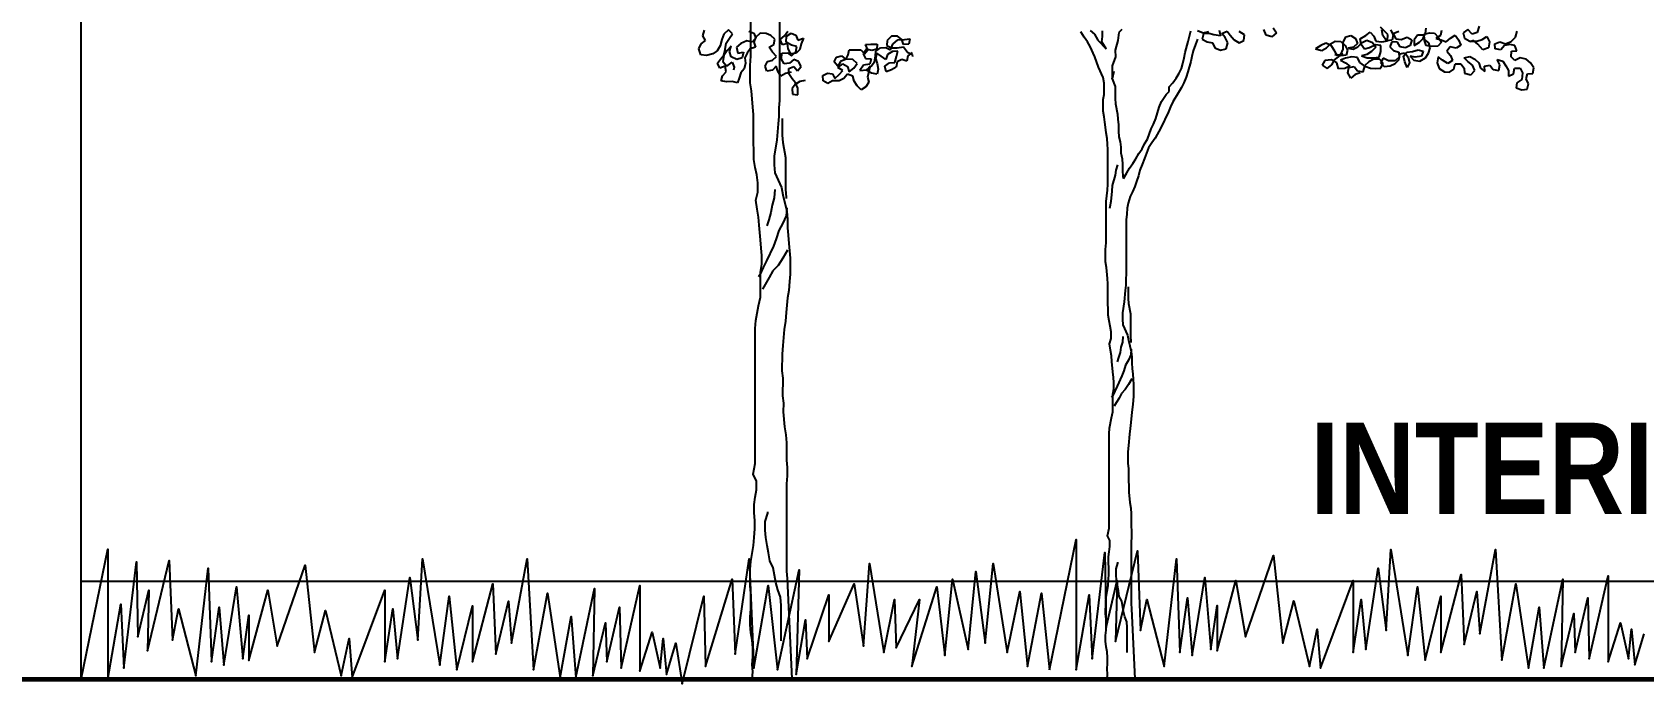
# Model space of a CAD drawing. Header units: millimetres. Extents: x -249630 to 95394, y -188036 to 109963.
# Drawn here: x -74576 to -71488, y -2317 to -1068 of the extents above; entities that cross this region are included whole.
import ezdxf

# ---------------------------------------------------------------- set-up
doc = ezdxf.new("R2010")
doc.units = ezdxf.units.MM
for name, color, linetype in [('05', 5, 'Continuous'), ('AHojas', 86, 'Continuous'), ('ATronco', 36, 'Continuous'), ('Layer5', 84, 'Continuous'), ('SUBTITULOS', 90, 'Continuous'), ('VEREDA', 1, 'Continuous')]:
    doc.layers.add(name, color=color, linetype=linetype)
doc.layers.add('MUROS', color=6, linetype='Continuous', lineweight=60)
doc.styles.add('SUBTITULOS(E)', font='swisscbi.ttf', dxfattribs={"oblique": 15, "height": 0.2})

# ---------------------------------------------------------------- blocks, each defined once
blk = doc.blocks.new('Arbol_01')
at = {"layer": 'AHojas'}
for p, q in [((-0.8854, 1.4094), (-0.8816, 1.4216)), ((-0.8797, 1.3988), (-0.8854, 1.4094)), ((-0.8389, 1.4127), (-0.8435, 1.401)), ((-0.8293, 1.4225), (-0.8389, 1.4127)), ((-0.8204, 1.4135), (-0.8293, 1.4225)), ((-0.8271, 1.4043), (-0.8204, 1.4135)), ((-0.7843, 1.4194), (-0.7736, 1.4153)), ((-0.7736, 1.4153), (-0.7694, 1.4044)), ((-0.7593, 1.4151), (-0.7697, 1.4058)), ((-0.7464, 1.4145), (-0.7593, 1.4151)), ((-0.7361, 1.4096), (-0.7464, 1.4145)), ((-0.7275, 1.402), (-0.7361, 1.4096)), ((-0.716, 1.401), (-0.7061, 1.4095)), ((-0.7061, 1.4095), (-0.6989, 1.4195)), ((-0.7026, 1.3954), (-0.7021, 1.4082)), ((-0.7021, 1.4082), (-0.6918, 1.4153)), ((-0.6918, 1.4153), (-0.6816, 1.4103)), ((-0.6816, 1.4103), (-0.6774, 1.3994)), ((-0.4722, 1.4085), (-0.4814, 1.3993)), ((-0.4588, 1.4085), (-0.4722, 1.4085)), ((-0.4495, 1.4013), (-0.4588, 1.4085)), ((0.198, 1.4208), (0.2103, 1.4156)), ((0.2113, 1.4136), (0.2082, 1.4022)), ((0.2103, 1.4156), (0.2227, 1.4187)), ((0.2227, 1.4146), (0.2113, 1.4136)), ((0.234, 1.4115), (0.2227, 1.4146)), ((0.2484, 1.4094), (0.234, 1.4115)), ((0.2453, 1.4218), (0.2484, 1.4094)), ((0.2515, 1.4146), (0.2628, 1.4197)), ((0.2587, 1.4053), (0.2515, 1.4146)), ((0.2628, 1.4197), (0.27, 1.4104)), ((0.27, 1.4104), (0.2783, 1.4001)), ((0.3009, 1.4114), (0.2896, 1.4186)), ((0.2999, 1.3991), (0.3009, 1.4114)), ((0.3483, 1.4103), (0.3432, 1.4227)), ((0.3606, 1.4072), (0.3483, 1.4103)), ((0.371, 1.4155), (0.3606, 1.4072)), ((0.3638, 1.4268), (0.371, 1.4155)), ((0.5227, 1.4067), (0.534, 1.4098)), ((0.534, 1.4098), (0.5443, 1.4036)), ((0.5546, 1.4025), (0.5669, 1.4097)), ((0.5669, 1.4097), (0.5762, 1.4169)), ((0.5762, 1.4169), (0.5844, 1.4087)), ((0.5844, 1.4087), (0.5886, 1.3974)), ((0.6153, 1.4118), (0.5989, 1.4282)), ((0.604, 1.4097), (0.602, 1.4221)), ((0.6122, 1.3984), (0.604, 1.4097)), ((0.6143, 1.3984), (0.6153, 1.4118)), ((0.6205, 1.422), (0.6267, 1.4117)), ((0.6267, 1.4117), (0.6246, 1.3994)), ((0.639, 1.4189), (0.6267, 1.4138)), ((0.6267, 1.4138), (0.6328, 1.4025)), ((0.6802, 1.4107), (0.673, 1.4004)), ((0.6936, 1.4107), (0.6802, 1.4107)), ((0.6926, 1.4034), (0.6977, 1.4148)), ((0.6956, 1.3993), (0.6936, 1.4107)), ((0.6946, 1.4127), (0.706, 1.4158)), ((0.6956, 1.4014), (0.6946, 1.4127)), ((0.6977, 1.4148), (0.6988, 1.4261)), ((0.706, 1.4158), (0.7173, 1.4148)), ((0.7173, 1.4148), (0.7255, 1.4065)), ((0.7307, 1.4096), (0.7204, 1.4034)), ((0.7327, 1.4209), (0.7307, 1.4096)), ((0.7523, 1.4044), (0.7626, 1.4106)), ((0.7626, 1.4106), (0.7698, 1.4003)), ((0.7904, 1.4229), (0.7801, 1.4157)), ((0.7801, 1.4157), (0.7832, 1.4044)), ((0.7997, 1.4126), (0.7904, 1.4229)), ((0.811, 1.4167), (0.7997, 1.4126)), ((0.8151, 1.4301), (0.811, 1.4167)), ((0.8944, 1.4064), (0.8985, 1.4197)), ((-0.8941, 1.381), (-0.8891, 1.3913)), ((-0.8891, 1.3913), (-0.8797, 1.3988)), ((-0.8469, 1.3874), (-0.8538, 1.376)), ((-0.8435, 1.401), (-0.8469, 1.3874)), ((-0.836, 1.3796), (-0.834, 1.3929)), ((-0.834, 1.3929), (-0.8271, 1.4043)), ((-0.8234, 1.3865), (-0.8316, 1.377)), ((-0.8266, 1.3752), (-0.8234, 1.3865)), ((-0.8017, 1.3926), (-0.8116, 1.3842)), ((-0.8116, 1.3842), (-0.8085, 1.3715)), ((-0.7888, 1.3981), (-0.8017, 1.3926)), ((-0.7761, 1.3952), (-0.7888, 1.3981)), ((-0.7696, 1.3841), (-0.7814, 1.3804)), ((-0.7694, 1.4044), (-0.7761, 1.3952)), ((-0.7697, 1.4058), (-0.7738, 1.395)), ((-0.7738, 1.395), (-0.7696, 1.3841)), ((-0.7396, 1.384), (-0.7298, 1.3901)), ((-0.7325, 1.3737), (-0.7396, 1.384)), ((-0.7298, 1.3901), (-0.7275, 1.402)), ((-0.7109, 1.3896), (-0.716, 1.401)), ((-0.6996, 1.3923), (-0.7109, 1.3896)), ((-0.6912, 1.3884), (-0.7026, 1.3954)), ((-0.6983, 1.3807), (-0.6996, 1.3923)), ((-0.6793, 1.3861), (-0.6912, 1.3884)), ((-0.6817, 1.3743), (-0.6793, 1.3861)), ((-0.6774, 1.3994), (-0.665, 1.4039)), ((-0.6701, 1.3914), (-0.6725, 1.3796)), ((-0.665, 1.4039), (-0.6701, 1.3914)), ((-0.5288, 1.3901), (-0.5175, 1.3911)), ((-0.5237, 1.3787), (-0.5288, 1.3901)), ((-0.5175, 1.3911), (-0.5031, 1.3911)), ((-0.5031, 1.3911), (-0.5041, 1.3797)), ((-0.4959, 1.3828), (-0.4845, 1.3838)), ((-0.4845, 1.3838), (-0.4743, 1.3787)), ((-0.4814, 1.3993), (-0.4825, 1.3879)), ((-0.4825, 1.3879), (-0.4722, 1.3828)), ((-0.4743, 1.3787), (-0.4691, 1.391)), ((-0.4691, 1.391), (-0.4578, 1.4003)), ((-0.4598, 1.3828), (-0.4454, 1.3848)), ((-0.4578, 1.4003), (-0.4433, 1.4013)), ((-0.4454, 1.39), (-0.4495, 1.4013)), ((-0.4341, 1.391), (-0.4454, 1.39)), ((-0.4454, 1.3848), (-0.4372, 1.3735)), ((-0.4433, 1.4013), (-0.432, 1.4023)), ((-0.432, 1.4023), (-0.4341, 1.391)), ((0.2082, 1.4022), (0.2196, 1.396)), ((0.2196, 1.396), (0.2309, 1.394)), ((0.2309, 1.394), (0.236, 1.3826)), ((0.2649, 1.3939), (0.2587, 1.4053)), ((0.2607, 1.3806), (0.2649, 1.3939)), ((0.2783, 1.4001), (0.2896, 1.3939)), ((0.2896, 1.3939), (0.2999, 1.3991)), ((0.4681, 1.3882), (0.4567, 1.381)), ((0.4794, 1.3933), (0.4681, 1.3882)), ((0.4907, 1.3882), (0.4794, 1.3933)), ((0.4804, 1.383), (0.4897, 1.3913)), ((0.4897, 1.3913), (0.5, 1.3974)), ((0.499, 1.3758), (0.4907, 1.3882)), ((0.5, 1.3974), (0.5124, 1.3964)), ((0.5124, 1.3964), (0.5216, 1.3882)), ((0.5175, 1.3943), (0.5227, 1.4067)), ((0.5175, 1.3799), (0.5175, 1.3943)), ((0.5216, 1.3882), (0.5268, 1.3779)), ((0.5401, 1.384), (0.5278, 1.382)), ((0.5391, 1.3799), (0.5494, 1.385)), ((0.5484, 1.3923), (0.5401, 1.384)), ((0.5443, 1.4036), (0.5484, 1.3923)), ((0.5494, 1.385), (0.5587, 1.3943)), ((0.5566, 1.3902), (0.5546, 1.4025)), ((0.5638, 1.3799), (0.5566, 1.3902)), ((0.5587, 1.3943), (0.569, 1.3994)), ((0.569, 1.3994), (0.5813, 1.3943)), ((0.5885, 1.3891), (0.5752, 1.383)), ((0.5885, 1.384), (0.5793, 1.3747)), ((0.5813, 1.3943), (0.5885, 1.384)), ((0.5999, 1.3881), (0.5885, 1.3891)), ((0.5886, 1.3974), (0.6019, 1.3963)), ((0.5999, 1.3747), (0.5999, 1.3881)), ((0.6019, 1.3963), (0.6143, 1.3984)), ((0.6246, 1.3994), (0.6122, 1.3984)), ((0.6236, 1.3963), (0.6194, 1.385)), ((0.6194, 1.385), (0.6277, 1.3767)), ((0.6359, 1.3953), (0.6236, 1.3963)), ((0.6328, 1.4025), (0.6442, 1.4014)), ((0.6421, 1.385), (0.6359, 1.3953)), ((0.6534, 1.3829), (0.6421, 1.385)), ((0.6442, 1.4014), (0.6576, 1.4066)), ((0.6637, 1.388), (0.6534, 1.3829)), ((0.6576, 1.4066), (0.6678, 1.4004)), ((0.6678, 1.4004), (0.6637, 1.388)), ((0.673, 1.4004), (0.673, 1.388)), ((0.673, 1.388), (0.6843, 1.3952)), ((0.6843, 1.3952), (0.6926, 1.4034)), ((0.7049, 1.3942), (0.6956, 1.4014)), ((0.6987, 1.388), (0.6956, 1.3993)), ((0.71, 1.3859), (0.6987, 1.388)), ((0.708, 1.3828), (0.7049, 1.3942)), ((0.7245, 1.3869), (0.71, 1.3859)), ((0.7204, 1.4034), (0.7317, 1.4003)), ((0.7327, 1.3952), (0.7245, 1.3869)), ((0.7255, 1.4065), (0.7327, 1.3952)), ((0.7317, 1.4003), (0.743, 1.3962)), ((0.743, 1.3962), (0.7523, 1.4044)), ((0.7512, 1.3849), (0.744, 1.3756)), ((0.7646, 1.3818), (0.7512, 1.3849)), ((0.7749, 1.389), (0.7646, 1.3818)), ((0.7698, 1.4003), (0.7749, 1.389)), ((0.7832, 1.4044), (0.7945, 1.3972)), ((0.7945, 1.3972), (0.8099, 1.3972)), ((0.8027, 1.3992), (0.7955, 1.3961)), ((0.812, 1.391), (0.8027, 1.3992)), ((0.8099, 1.3972), (0.8213, 1.4013)), ((0.8233, 1.3786), (0.812, 1.391)), ((0.8213, 1.4013), (0.8316, 1.4074)), ((0.8316, 1.4074), (0.8377, 1.3961)), ((0.8377, 1.3961), (0.8357, 1.3827)), ((0.8491, 1.392), (0.8604, 1.3961)), ((0.8501, 1.3807), (0.8491, 1.392)), ((0.8604, 1.3961), (0.8727, 1.392)), ((0.8707, 1.3878), (0.8624, 1.3786)), ((0.882, 1.3899), (0.8707, 1.3878)), ((0.8727, 1.392), (0.8851, 1.3971)), ((0.8933, 1.3878), (0.882, 1.3899)), ((0.8851, 1.3971), (0.8944, 1.4064)), ((0.8974, 1.3765), (0.8933, 1.3878)), ((-0.8892, 1.3673), (-0.8941, 1.381)), ((-0.8768, 1.3658), (-0.8892, 1.3673)), ((-0.8636, 1.3698), (-0.8768, 1.3658)), ((-0.8538, 1.376), (-0.8636, 1.3698)), ((-0.8465, 1.3583), (-0.8389, 1.3669)), ((-0.8394, 1.3661), (-0.8414, 1.3528)), ((-0.8316, 1.377), (-0.8394, 1.3661)), ((-0.8389, 1.3669), (-0.836, 1.3796)), ((-0.823, 1.3634), (-0.8266, 1.3752)), ((-0.811, 1.3573), (-0.823, 1.3634)), ((-0.7991, 1.361), (-0.811, 1.3573)), ((-0.8085, 1.3715), (-0.7963, 1.3737)), ((-0.7963, 1.3737), (-0.7991, 1.361)), ((-0.7882, 1.3712), (-0.7931, 1.361)), ((-0.7931, 1.361), (-0.7918, 1.3493)), ((-0.7814, 1.3804), (-0.7882, 1.3712)), ((-0.7326, 1.3557), (-0.7241, 1.3638)), ((-0.7241, 1.3638), (-0.7325, 1.3737)), ((-0.713, 1.3583), (-0.7124, 1.3712)), ((-0.7124, 1.3712), (-0.6999, 1.372)), ((-0.6999, 1.372), (-0.6907, 1.3653)), ((-0.6926, 1.3701), (-0.6983, 1.3807)), ((-0.681, 1.3715), (-0.6926, 1.3701)), ((-0.6907, 1.3653), (-0.6817, 1.3743)), ((-0.6725, 1.3796), (-0.681, 1.3715)), ((-0.5978, 1.352), (-0.5927, 1.3623)), ((-0.5927, 1.3623), (-0.5814, 1.3654)), ((-0.5814, 1.3654), (-0.5721, 1.3571)), ((-0.5721, 1.3571), (-0.5669, 1.3674)), ((-0.5669, 1.3674), (-0.5649, 1.3788)), ((-0.5649, 1.3788), (-0.5391, 1.3787)), ((-0.5391, 1.3787), (-0.5309, 1.3695)), ((-0.5268, 1.3798), (-0.534, 1.3695)), ((-0.534, 1.3695), (-0.5288, 1.3592)), ((-0.5309, 1.3695), (-0.5237, 1.3787)), ((-0.5288, 1.3592), (-0.5165, 1.3591)), ((-0.5154, 1.3767), (-0.5268, 1.3798)), ((-0.5165, 1.3591), (-0.5196, 1.3468)), ((-0.5041, 1.3797), (-0.5154, 1.3767)), ((-0.5093, 1.3519), (-0.5072, 1.3643)), ((-0.5072, 1.3643), (-0.5062, 1.3756)), ((-0.5041, 1.3715), (-0.5072, 1.3602)), ((-0.5072, 1.3602), (-0.5031, 1.3488)), ((-0.5062, 1.3756), (-0.4959, 1.3828)), ((-0.4949, 1.3643), (-0.5041, 1.3715)), ((-0.4846, 1.3571), (-0.4949, 1.3643)), ((-0.4804, 1.3684), (-0.4846, 1.3571)), ((-0.4701, 1.3746), (-0.4804, 1.3684)), ((-0.4722, 1.3828), (-0.4598, 1.3828)), ((-0.4578, 1.3756), (-0.4701, 1.3746)), ((-0.465, 1.3509), (-0.4609, 1.3642)), ((-0.4609, 1.3642), (-0.4578, 1.3756)), ((-0.4362, 1.3653), (-0.4382, 1.3539)), ((-0.4372, 1.3735), (-0.4269, 1.3683)), ((-0.4269, 1.3725), (-0.4362, 1.3653)), ((-0.4269, 1.3683), (-0.4259, 1.3642)), ((0.1856, 1.3642), (0.1835, 1.3528)), ((0.236, 1.3826), (0.2484, 1.3775)), ((0.2484, 1.3775), (0.2607, 1.3806)), ((0.4567, 1.381), (0.4701, 1.3769)), ((0.4701, 1.3769), (0.4804, 1.383)), ((0.4979, 1.3563), (0.5165, 1.3707)), ((0.4989, 1.3676), (0.5123, 1.3686)), ((0.5123, 1.3655), (0.4989, 1.3676)), ((0.5051, 1.3655), (0.499, 1.3758)), ((0.5165, 1.3707), (0.5051, 1.3655)), ((0.5226, 1.3604), (0.5113, 1.3562)), ((0.5123, 1.3686), (0.5175, 1.3799)), ((0.5237, 1.3665), (0.5123, 1.3655)), ((0.536, 1.3634), (0.5226, 1.3604)), ((0.5268, 1.3779), (0.5237, 1.3665)), ((0.5278, 1.382), (0.5391, 1.3799)), ((0.5484, 1.3614), (0.536, 1.3634)), ((0.5535, 1.3511), (0.5484, 1.3614)), ((0.569, 1.3686), (0.5576, 1.3655)), ((0.5576, 1.3655), (0.57, 1.3613)), ((0.5752, 1.383), (0.5638, 1.3799)), ((0.5793, 1.3747), (0.569, 1.3686)), ((0.57, 1.3613), (0.5823, 1.3613)), ((0.5823, 1.3613), (0.5957, 1.3624)), ((0.5957, 1.3624), (0.5999, 1.3747)), ((0.605, 1.3603), (0.5988, 1.35)), ((0.6163, 1.3541), (0.605, 1.3603)), ((0.6277, 1.3767), (0.639, 1.3736)), ((0.64, 1.3623), (0.6307, 1.3541)), ((0.639, 1.3736), (0.64, 1.3623)), ((0.64, 1.3572), (0.641, 1.3695)), ((0.641, 1.3695), (0.6524, 1.3716)), ((0.6493, 1.3644), (0.6565, 1.3736)), ((0.6524, 1.352), (0.6493, 1.3644)), ((0.6524, 1.3716), (0.6596, 1.3623)), ((0.6565, 1.3736), (0.6688, 1.3746)), ((0.6596, 1.3623), (0.6626, 1.3499)), ((0.6637, 1.3643), (0.6719, 1.3561)), ((0.675, 1.3623), (0.6637, 1.3643)), ((0.6688, 1.3746), (0.6812, 1.3787)), ((0.6884, 1.3643), (0.675, 1.3623)), ((0.6812, 1.3787), (0.6925, 1.3756)), ((0.6853, 1.354), (0.6977, 1.3612)), ((0.6925, 1.3756), (0.6884, 1.3643)), ((0.6977, 1.3612), (0.7039, 1.3715)), ((0.7039, 1.3715), (0.708, 1.3828)), ((0.7255, 1.3633), (0.7234, 1.3499)), ((0.7347, 1.356), (0.7255, 1.3633)), ((0.744, 1.3756), (0.7522, 1.3663)), ((0.7522, 1.3663), (0.7564, 1.355)), ((0.7821, 1.3611), (0.7945, 1.3642)), ((0.7903, 1.3529), (0.7821, 1.3611)), ((0.7945, 1.3642), (0.8058, 1.358)), ((0.8357, 1.3827), (0.8233, 1.3786)), ((0.8624, 1.3786), (0.8501, 1.3807)), ((0.8851, 1.3631), (0.8861, 1.3755)), ((0.8933, 1.3549), (0.8851, 1.3631)), ((0.8861, 1.3755), (0.8974, 1.3765)), ((0.9046, 1.361), (0.8933, 1.3549)), ((0.918, 1.3579), (0.9046, 1.361)), ((-0.8532, 1.3491), (-0.8465, 1.3583)), ((-0.8476, 1.3385), (-0.8532, 1.3491)), ((-0.8366, 1.3427), (-0.8476, 1.3385)), ((-0.8414, 1.3528), (-0.8329, 1.3429)), ((-0.8344, 1.3306), (-0.8366, 1.3427)), ((-0.8329, 1.3429), (-0.8207, 1.3512)), ((-0.8207, 1.3512), (-0.8165, 1.3402)), ((-0.8165, 1.3402), (-0.8179, 1.3339)), ((-0.7946, 1.3366), (-0.8022, 1.328)), ((-0.7918, 1.3493), (-0.7946, 1.3366)), ((-0.7489, 1.3427), (-0.7439, 1.3529)), ((-0.7447, 1.3317), (-0.7489, 1.3427)), ((-0.7439, 1.3529), (-0.7326, 1.3557)), ((-0.7248, 1.3426), (-0.7325, 1.334)), ((-0.7206, 1.3317), (-0.7248, 1.3426)), ((-0.7073, 1.3477), (-0.713, 1.3583)), ((-0.6957, 1.3491), (-0.7073, 1.3477)), ((-0.6966, 1.3376), (-0.6856, 1.3418)), ((-0.6966, 1.3256), (-0.6966, 1.3376)), ((-0.6858, 1.3575), (-0.6957, 1.3491)), ((-0.6755, 1.3526), (-0.6858, 1.3575)), ((-0.6856, 1.3418), (-0.6781, 1.3324)), ((-0.6781, 1.3324), (-0.6699, 1.3419)), ((-0.6699, 1.3419), (-0.6755, 1.3526)), ((-0.5896, 1.3427), (-0.5978, 1.352)), ((-0.5834, 1.353), (-0.5896, 1.3427)), ((-0.5896, 1.3397), (-0.5783, 1.3479)), ((-0.5783, 1.3335), (-0.5896, 1.3397)), ((-0.5711, 1.3582), (-0.5834, 1.353)), ((-0.5783, 1.3479), (-0.568, 1.3417)), ((-0.5567, 1.3571), (-0.5711, 1.3582)), ((-0.568, 1.3417), (-0.5649, 1.3304)), ((-0.5649, 1.3304), (-0.5546, 1.3386)), ((-0.5474, 1.3489), (-0.5567, 1.3571)), ((-0.5546, 1.3386), (-0.5474, 1.3489)), ((-0.533, 1.3447), (-0.5412, 1.3334)), ((-0.5412, 1.3334), (-0.5258, 1.3344)), ((-0.5196, 1.3468), (-0.533, 1.3447)), ((-0.5258, 1.3334), (-0.5186, 1.3437)), ((-0.5258, 1.3344), (-0.5165, 1.3427)), ((-0.5186, 1.3437), (-0.5248, 1.319)), ((-0.5165, 1.3427), (-0.5093, 1.3519)), ((-0.5031, 1.3488), (-0.5011, 1.3365)), ((-0.5011, 1.3365), (-0.5031, 1.3252)), ((-0.4866, 1.3426), (-0.4763, 1.3498)), ((-0.4836, 1.3303), (-0.4866, 1.3426)), ((-0.4722, 1.3344), (-0.4836, 1.3303)), ((-0.4763, 1.3498), (-0.465, 1.3509)), ((-0.4619, 1.3406), (-0.4722, 1.3344)), ((-0.4599, 1.3519), (-0.4619, 1.3406)), ((-0.4496, 1.357), (-0.4599, 1.3519)), ((-0.4382, 1.3539), (-0.4496, 1.357)), ((0.4773, 1.3553), (0.4711, 1.345)), ((0.4711, 1.345), (0.4824, 1.3377)), ((0.4917, 1.3563), (0.4773, 1.3553)), ((0.4824, 1.3377), (0.4927, 1.346)), ((0.503, 1.3501), (0.4917, 1.3563)), ((0.4927, 1.346), (0.4979, 1.3563)), ((0.5072, 1.3367), (0.503, 1.3501)), ((0.5205, 1.3377), (0.5072, 1.3367)), ((0.5113, 1.3562), (0.5226, 1.3501)), ((0.5319, 1.3428), (0.5205, 1.3377)), ((0.5226, 1.3501), (0.5319, 1.3428)), ((0.5277, 1.3284), (0.5298, 1.3398)), ((0.5298, 1.3398), (0.5411, 1.3418)), ((0.5411, 1.3418), (0.5483, 1.3325)), ((0.5638, 1.3438), (0.5535, 1.3511)), ((0.5607, 1.3305), (0.5648, 1.3428)), ((0.5731, 1.3521), (0.5638, 1.3438)), ((0.5648, 1.3428), (0.5772, 1.3387)), ((0.5844, 1.3582), (0.5731, 1.3521)), ((0.5772, 1.3387), (0.5885, 1.3376)), ((0.5968, 1.3582), (0.5844, 1.3582)), ((0.5885, 1.3376), (0.5998, 1.3387)), ((0.605, 1.349), (0.5968, 1.3582)), ((0.5988, 1.35), (0.607, 1.3417)), ((0.5998, 1.3387), (0.605, 1.349)), ((0.607, 1.3417), (0.6204, 1.3438)), ((0.6307, 1.3541), (0.6163, 1.3541)), ((0.6204, 1.3438), (0.6307, 1.3489)), ((0.6307, 1.3489), (0.64, 1.3572)), ((0.6575, 1.3396), (0.6524, 1.352)), ((0.6626, 1.3499), (0.6575, 1.3396)), ((0.6719, 1.3561), (0.6853, 1.354)), ((0.7234, 1.3499), (0.7275, 1.3375)), ((0.7275, 1.3375), (0.7388, 1.3303)), ((0.7461, 1.3488), (0.7347, 1.356)), ((0.7564, 1.355), (0.7461, 1.3488)), ((0.7502, 1.3293), (0.7594, 1.3365)), ((0.7594, 1.3365), (0.7625, 1.3478)), ((0.7625, 1.3478), (0.7749, 1.3478)), ((0.7749, 1.3478), (0.7821, 1.3385)), ((0.7821, 1.3385), (0.7831, 1.3272)), ((0.8006, 1.3447), (0.7903, 1.3529)), ((0.8058, 1.3333), (0.8006, 1.3447)), ((0.8058, 1.358), (0.814, 1.3498)), ((0.814, 1.3498), (0.8181, 1.3385)), ((0.8181, 1.3385), (0.8274, 1.3312)), ((0.8264, 1.3426), (0.8387, 1.3446)), ((0.8274, 1.3312), (0.8264, 1.3426)), ((0.8387, 1.3446), (0.8459, 1.3353)), ((0.8459, 1.3353), (0.8583, 1.3333)), ((0.8542, 1.357), (0.8665, 1.3539)), ((0.8603, 1.3456), (0.8542, 1.357)), ((0.8583, 1.3333), (0.8603, 1.3456)), ((0.8665, 1.3539), (0.8737, 1.3436)), ((0.8737, 1.3436), (0.8789, 1.3333)), ((0.8902, 1.326), (0.8923, 1.3384)), ((0.8923, 1.3384), (0.9046, 1.3384)), ((0.9046, 1.3384), (0.9098, 1.3281)), ((0.9273, 1.3497), (0.918, 1.3579)), ((0.9345, 1.3394), (0.9273, 1.3497)), ((0.9324, 1.327), (0.9345, 1.3394)), ((-0.8452, 1.3106), (-0.842, 1.3219)), ((-0.8334, 1.3083), (-0.8452, 1.3106)), ((-0.842, 1.3219), (-0.8344, 1.3306)), ((-0.8054, 1.3167), (-0.8095, 1.3059)), ((-0.8022, 1.328), (-0.8054, 1.3167)), ((-0.7325, 1.334), (-0.7447, 1.3317)), ((-0.7141, 1.3205), (-0.7206, 1.3317)), ((-0.7044, 1.3267), (-0.7141, 1.3205)), ((-0.6917, 1.3298), (-0.7044, 1.3267)), ((-0.6896, 1.3153), (-0.6966, 1.3256)), ((-0.682, 1.3059), (-0.6896, 1.3153)), ((-0.6608, 1.3112), (-0.673, 1.3089)), ((-0.6226, 1.3222), (-0.6123, 1.3273)), ((-0.6216, 1.3109), (-0.6226, 1.3222)), ((-0.6113, 1.3047), (-0.6216, 1.3109)), ((-0.6123, 1.3273), (-0.601, 1.3263)), ((-0.601, 1.3108), (-0.6113, 1.3047)), ((-0.601, 1.3263), (-0.5958, 1.316)), ((-0.5866, 1.3108), (-0.601, 1.3108)), ((-0.5958, 1.316), (-0.5865, 1.3242)), ((-0.5763, 1.316), (-0.5866, 1.3108)), ((-0.5865, 1.3242), (-0.5783, 1.3335)), ((-0.568, 1.3252), (-0.5763, 1.316)), ((-0.5567, 1.3211), (-0.568, 1.3252)), ((-0.5536, 1.3098), (-0.5567, 1.3211)), ((-0.5474, 1.2995), (-0.5536, 1.3098)), ((-0.5155, 1.3272), (-0.5258, 1.3334)), ((-0.5248, 1.319), (-0.5217, 1.3077)), ((-0.5031, 1.3252), (-0.5155, 1.3272)), ((0.5339, 1.3161), (0.5277, 1.3284)), ((0.5432, 1.3243), (0.5339, 1.3161)), ((0.5545, 1.3284), (0.5432, 1.3243)), ((0.5483, 1.3325), (0.5607, 1.3305)), ((0.7388, 1.3303), (0.7502, 1.3293)), ((0.7831, 1.3272), (0.7965, 1.3241)), ((0.7965, 1.3241), (0.8058, 1.3333)), ((0.8789, 1.3333), (0.8789, 1.3209)), ((0.8789, 1.3209), (0.8902, 1.326)), ((0.9087, 1.3137), (0.8974, 1.3065)), ((0.9098, 1.3281), (0.9087, 1.3137)), ((0.918, 1.3147), (0.9211, 1.326)), ((0.9231, 1.3044), (0.918, 1.3147)), ((0.9211, 1.326), (0.9324, 1.327)), ((-0.8208, 1.3091), (-0.8334, 1.3083)), ((-0.8095, 1.3059), (-0.8208, 1.3091)), ((-0.6827, 1.3028), (-0.6895, 1.2936)), ((-0.6895, 1.2936), (-0.6886, 1.2811)), ((-0.673, 1.3089), (-0.6827, 1.3028)), ((-0.6769, 1.2945), (-0.682, 1.3059)), ((-0.6772, 1.2802), (-0.6769, 1.2945)), ((-0.5382, 1.2912), (-0.5474, 1.2995)), ((-0.5279, 1.2974), (-0.5382, 1.2912)), ((-0.5217, 1.3077), (-0.5279, 1.2974)), ((0.8974, 1.3065), (0.8963, 1.2951)), ((0.8963, 1.2951), (0.9087, 1.291)), ((0.9087, 1.291), (0.92, 1.292)), ((0.92, 1.292), (0.9231, 1.3044)), ((-0.6886, 1.2811), (-0.6772, 1.2802))]:
    blk.add_line(p, q, dxfattribs=at)
at = {"layer": 'ATronco'}
for p, q in [((-0.0502, 1.4066), (-0.0574, 1.4179)), ((-0.0368, 1.421), (-0.0275, 1.4127)), ((-0.0275, 1.4127), (-0.0203, 1.3994)), ((-0.01, 1.4076), (-0.01, 1.4199)), ((0.026, 1.4168), (0.0239, 1.3993)), ((0.0322, 1.423), (0.026, 1.4168)), ((0.1774, 1.3971), (0.1836, 1.4198)), ((-0.043, 1.3963), (-0.0502, 1.4066)), ((-0.0368, 1.386), (-0.043, 1.3963)), ((-0.0266, 1.3633), (-0.0368, 1.386)), ((-0.0203, 1.3994), (-0.0018, 1.3808)), ((-0.0111, 1.3963), (-0.01, 1.4076)), ((-0.0018, 1.3808), (-0.0111, 1.3963)), ((0.0239, 1.3993), (0.0177, 1.3777)), ((0.1712, 1.3724), (0.1774, 1.3971)), ((0.1938, 1.3899), (0.1887, 1.3765)), ((0.198, 1.4022), (0.1938, 1.3899)), ((-0.0183, 1.3407), (-0.0266, 1.3633)), ((0.0188, 1.3633), (0.0115, 1.3437)), ((0.0177, 1.3777), (0.0188, 1.3633)), ((0.166, 1.3487), (0.1691, 1.3611)), ((0.1691, 1.3611), (0.1712, 1.3724)), ((0.1887, 1.3765), (0.1856, 1.3642)), ((-0.0081, 1.318), (-0.0183, 1.3407)), ((0.0115, 1.3437), (0.0115, 1.3149)), ((0.1577, 1.3271), (0.1629, 1.3374)), ((0.1629, 1.3374), (0.166, 1.3487)), ((0.1835, 1.3528), (0.1773, 1.3302)), ((-0.006, 1.3056), (-0.0081, 1.318)), ((0.0146, 1.3314), (0.0115, 1.3149)), ((0.0115, 1.3149), (0.0146, 1.3314)), ((0.0115, 1.3149), (0.0177, 1.2984)), ((0.1443, 1.3065), (0.1515, 1.3168)), ((0.1515, 1.3168), (0.1577, 1.3271)), ((0.1732, 1.3189), (0.168, 1.3065)), ((0.1773, 1.3302), (0.1732, 1.3189)), ((-0.006, 1.2809), (-0.006, 1.3056)), ((0.0177, 1.2984), (0.0176, 1.2716)), ((0.1299, 1.2808), (0.1361, 1.287)), ((0.1361, 1.2973), (0.1443, 1.3065)), ((0.1361, 1.287), (0.1361, 1.2973)), ((0.1567, 1.2849), (0.1443, 1.2643)), ((0.1628, 1.2962), (0.1567, 1.2849)), ((0.168, 1.3065), (0.1628, 1.2962)), ((-0.0081, 1.2696), (-0.006, 1.2809)), ((-0.0081, 1.2439), (-0.0081, 1.2696)), ((0.0176, 1.2716), (0.0187, 1.2603)), ((0.0187, 1.2603), (0.0228, 1.2377)), ((0.1144, 1.253), (0.1196, 1.2654)), ((0.1196, 1.2654), (0.1299, 1.2808)), ((0.1443, 1.2643), (0.1391, 1.254)), ((-0.0061, 1.2315), (-0.0081, 1.2439)), ((0.0228, 1.2377), (0.0238, 1.2263)), ((0.1072, 1.2283), (0.1103, 1.2407)), ((0.1103, 1.2407), (0.1144, 1.253)), ((0.135, 1.2427), (0.1175, 1.2077)), ((0.1391, 1.254), (0.135, 1.2427)), ((-0.0051, 1.2202), (-0.0061, 1.2315)), ((-0.003, 1.2088), (-0.0051, 1.2202)), ((0.0238, 1.2263), (0.0248, 1.214)), ((0.0248, 1.214), (0.0248, 1.2006)), ((0.0969, 1.2057), (0.102, 1.216)), ((0.102, 1.216), (0.1072, 1.2283)), ((-0.002, 1.1965), (-0.003, 1.2088)), ((0.0001, 1.1841), (-0.002, 1.1965)), ((0.0248, 1.2006), (0.0258, 1.1882)), ((0.0258, 1.1882), (0.0289, 1.1769)), ((0.0886, 1.183), (0.0969, 1.2057)), ((0.1175, 1.2077), (0.1051, 1.1851)), ((0.0011, 1.1718), (0.0001, 1.1841)), ((0.0021, 1.1604), (0.0011, 1.1718)), ((0.0289, 1.1769), (0.0299, 1.1656)), ((0.0299, 1.1656), (0.0299, 1.1532)), ((0.07, 1.1511), (0.0773, 1.1614)), ((0.0773, 1.1614), (0.0824, 1.1727)), ((0.0824, 1.1727), (0.0886, 1.183)), ((0.0906, 1.1635), (0.0824, 1.1408)), ((0.0979, 1.1748), (0.0906, 1.1635)), ((0.1051, 1.1851), (0.0979, 1.1748)), ((0.002, 1.0843), (0.0021, 1.1604)), ((0.0299, 1.1532), (0.033, 1.1398)), ((0.033, 1.1398), (0.034, 1.1275)), ((0.0566, 1.1295), (0.0628, 1.1398)), ((0.0628, 1.1398), (0.07, 1.1511)), ((0.0824, 1.1408), (0.0772, 1.1274)), ((0.0196, 1.1151), (0.0175, 1.1038)), ((0.0227, 1.1264), (0.0196, 1.1151)), ((0.034, 1.1275), (0.034, 1.1141)), ((0.034, 1.1141), (0.035, 1.1007)), ((0.0432, 1.1089), (0.0494, 1.1192)), ((0.0494, 1.1192), (0.0566, 1.1295)), ((0.0721, 1.1151), (0.069, 1.1027)), ((0.0772, 1.1274), (0.0721, 1.1151)), ((0.0175, 1.1038), (0.0113, 1.0812)), ((0.035, 1.1007), (0.036, 1.0966)), ((0.036, 1.0966), (0.0432, 1.1089)), ((0.0648, 1.0904), (0.0607, 1.079)), ((0.069, 1.1027), (0.0648, 1.0904)), ((-0.0001, 1.0585), (0.001, 1.0709)), ((0.001, 1.0709), (0.002, 1.0843)), ((0.0102, 1.0688), (0.0082, 1.0461)), ((0.0113, 1.0812), (0.0102, 1.0688)), ((0.0556, 1.0677), (0.0504, 1.0574)), ((0.0607, 1.079), (0.0556, 1.0677)), ((-0.0022, 0.9555), (-0.0021, 1.0462)), ((-0.0021, 1.0462), (-0.0001, 1.0585)), ((0.0082, 1.0461), (0.0061, 1.0348)), ((0.0463, 1.043), (0.0442, 1.0317)), ((0.0504, 1.0574), (0.0463, 1.043)), ((0.0061, 1.0348), (0.0051, 1.0307)), ((0.0431, 1.0183), (0.0421, 1.006)), ((0.0442, 1.0317), (0.0431, 1.0183)), ((0.0421, 1.006), (0.042, 0.8875)), ((-0.0033, 0.9411), (-0.0022, 0.9555)), ((-0.0033, 0.9144), (-0.0033, 0.9411)), ((-0.0012, 0.902), (-0.0033, 0.9144)), ((0.0008, 0.8773), (-0.0012, 0.902)), ((0.0018, 0.866), (0.0008, 0.8773)), ((0.0018, 0.8227), (0.0018, 0.866)), ((0.041, 0.8762), (0.0409, 0.8628)), ((0.042, 0.8875), (0.041, 0.8762)), ((0.0399, 0.8515), (0.0378, 0.8268)), ((0.0409, 0.8628), (0.0399, 0.8515)), ((0.0461, 0.8597), (0.0461, 0.834)), ((0.0028, 0.8104), (0.0018, 0.8227)), ((0.0378, 0.8268), (0.0337, 0.8021)), ((0.0461, 0.834), (0.0471, 0.8227)), ((0.0471, 0.8227), (0.0512, 0.8)), ((0.0028, 0.797), (0.0028, 0.8104)), ((0.0048, 0.7846), (0.0028, 0.797)), ((0.0337, 0.8021), (0.0337, 0.7887)), ((0.0512, 0.8), (0.0511, 0.7506)), ((0.0069, 0.7733), (0.0048, 0.7846)), ((0.0089, 0.7609), (0.0069, 0.7733)), ((0.0337, 0.7887), (0.0347, 0.7763)), ((0.0347, 0.7763), (0.045, 0.7537)), ((0.0058, 0.7342), (0.0089, 0.7465)), ((0.0089, 0.7465), (0.0089, 0.7609)), ((0.0347, 0.7506), (0.0336, 0.7382)), ((0.045, 0.7537), (0.047, 0.7424)), ((0.047, 0.7424), (0.0532, 0.7176)), ((0.0511, 0.7506), (0.0522, 0.7393)), ((0.0079, 0.7208), (0.0058, 0.7342)), ((0.0099, 0.7084), (0.0079, 0.7208)), ((0.0305, 0.7269), (0.0285, 0.7156)), ((0.0336, 0.7382), (0.0305, 0.7269)), ((0.0532, 0.7228), (0.0521, 0.7104)), ((0.0522, 0.7393), (0.0522, 0.7372)), ((0.0532, 0.7176), (0.0542, 0.7053)), ((0.0109, 0.6961), (0.0099, 0.7084)), ((0.013, 0.6734), (0.0109, 0.6961)), ((0.0254, 0.7043), (0.0223, 0.695)), ((0.0285, 0.7156), (0.0254, 0.7043)), ((0.047, 0.6991), (0.0408, 0.6878)), ((0.0521, 0.7104), (0.047, 0.6991)), ((0.0542, 0.7053), (0.0542, 0.6919)), ((0.0542, 0.6919), (0.0552, 0.6806)), ((0.014, 0.661), (0.013, 0.6734)), ((0.0367, 0.6754), (0.0325, 0.6641)), ((0.0408, 0.6878), (0.0367, 0.6754)), ((0.0552, 0.6806), (0.0562, 0.6682)), ((0.0562, 0.6682), (0.0583, 0.6456)), ((0.015, 0.6497), (0.014, 0.661)), ((0.015, 0.6363), (0.015, 0.6497)), ((0.0325, 0.6641), (0.0222, 0.6415)), ((0.0469, 0.6456), (0.0397, 0.6342)), ((0.0541, 0.6579), (0.0469, 0.6456)), ((0.0583, 0.6456), (0.0582, 0.6208)), ((0.0119, 0.6199), (0.0098, 0.6168)), ((0.0171, 0.6312), (0.0119, 0.6199)), ((0.0129, 0.624), (0.015, 0.6363)), ((0.0129, 0.5859), (0.0129, 0.624)), ((0.0222, 0.6415), (0.0171, 0.6312)), ((0.0315, 0.626), (0.0263, 0.6157)), ((0.0397, 0.6342), (0.0315, 0.626)), ((0.0582, 0.6208), (0.0572, 0.6095)), ((0.0201, 0.6054), (0.016, 0.5982)), ((0.0263, 0.6157), (0.0201, 0.6054)), ((0.0561, 0.5961), (0.0541, 0.5848)), ((0.0572, 0.6095), (0.0561, 0.5961)), ((0.0057, 0.5498), (0.0098, 0.5725)), ((0.0098, 0.5725), (0.0129, 0.5859)), ((0.0541, 0.5848), (0.052, 0.5622)), ((0.0046, 0.5375), (0.0057, 0.5498)), ((0.051, 0.5488), (0.0489, 0.5364)), ((0.052, 0.5622), (0.051, 0.5488)), ((0.0044, 0.3305), (0.0046, 0.5375)), ((0.0489, 0.5364), (0.0468, 0.5117)), ((0.0458, 0.4983), (0.0457, 0.4726)), ((0.0468, 0.5117), (0.0458, 0.4983)), ((0.0457, 0.4726), (0.0468, 0.4613)), ((0.0468, 0.4613), (0.0467, 0.4345)), ((0.0467, 0.4345), (0.0478, 0.4232)), ((0.0478, 0.4232), (0.0477, 0.4098)), ((0.0477, 0.4098), (0.0498, 0.3871)), ((0.0498, 0.3871), (0.0518, 0.3748)), ((0.0518, 0.3748), (0.0528, 0.3624)), ((0.0528, 0.3624), (0.0528, 0.3356)), ((0.0013, 0.3141), (0.0044, 0.3305)), ((0.0528, 0.3356), (0.0538, 0.3243)), ((0.0538, 0.3243), (0.0538, 0.3119)), ((0.0065, 0.3037), (0.0013, 0.3141)), ((0.0064, 0.2904), (0.0065, 0.3037)), ((0.0528, 0.2996), (0.0527, 0.1657)), ((0.0538, 0.3119), (0.0528, 0.2996)), ((0.0033, 0.2677), (0.0044, 0.279)), ((0.0044, 0.279), (0.0064, 0.2904)), ((0.0033, 0.2554), (0.0033, 0.2677)), ((0.0043, 0.243), (0.0033, 0.2554)), ((0.0198, 0.242), (0.0239, 0.2543)), ((0.0239, 0.2543), (0.0239, 0.2564)), ((0.0033, 0.2173), (0.0043, 0.2306)), ((0.0043, 0.2306), (0.0043, 0.243)), ((0.0198, 0.2286), (0.0198, 0.242)), ((0.0208, 0.2172), (0.0198, 0.2286)), ((-0.0019, 0.1802), (0.0022, 0.2049)), ((0.0022, 0.2049), (0.0033, 0.2173)), ((0.0228, 0.2049), (0.0208, 0.2172)), ((0.0249, 0.1936), (0.0228, 0.2049)), ((-0.0029, 0.1689), (-0.0019, 0.1802)), ((0.0269, 0.1812), (0.0249, 0.1936)), ((0.0321, 0.1709), (0.0269, 0.1812)), ((-0.003, 0.1431), (-0.0029, 0.1689)), ((0.0362, 0.1482), (0.0321, 0.1709)), ((0.0393, 0.1369), (0.0362, 0.1482)), ((0.0527, 0.1657), (0.0537, 0.1544)), ((0.0537, 0.1544), (0.0608, 0.0004)), ((-0.0019, 0.1318), (-0.003, 0.1431)), ((-0.002, 0.1071), (-0.0019, 0.1318)), ((0.0434, 0.1256), (0.0393, 0.1369)), ((0.0444, 0.1132), (0.0434, 0.1256)), ((-0.003, 0.0958), (-0.002, 0.1071)), ((0.0443, 0.0587), (0.0444, 0.1132)), ((-0.003, 0.0834), (-0.003, 0.0958)), ((-0.002, 0.071), (-0.003, 0.0834)), ((0.0001, 0.0597), (-0.002, 0.071)), ((0.0011, 0.0474), (0.0001, 0.0597)), ((0, 0.0227), (0.0011, 0.034)), ((0.0011, 0.034), (0.0011, 0.0474)), ((0.001, 0.0113), (0, 0.0227)), ((0, 0), (0.001, 0.0113)), ((0, 0), (0.0608, 0))]:
    blk.add_line(p, q, dxfattribs=at)

msp = doc.modelspace()

# ---------------------------------------------------------------- linework, layer by layer
at = {"layer": '05'}
msp.add_line((-74482.415, -2308.069), (-74482.415, 1129.431), dxfattribs=at)
at = {"layer": 'Layer5'}
for points in [[(-74482.415, -2308.069), (-74431.292, -2058.75), (-74431.292, -2308.069), (-74406.524, -2164.24), (-74400.532, -2286.958), (-74376.564, -2083.426), (-74373.568, -2227.096), (-74352.596, -2137.302), (-74355.592, -2254.034), (-74313.648, -2080.433), (-74307.657, -2233.082), (-74295.673, -2173.22), (-74262.717, -2301.924), (-74238.749, -2095.399), (-74232.758, -2274.986), (-74217.778, -2170.227), (-74208.79, -2280.972), (-74184.822, -2131.316), (-74172.838, -2268.999), (-74160.854, -2185.192), (-74160.854, -2271.993), (-74124.903, -2137.302), (-74106.927, -2245.054), (-74053, -2089.412), (-74035.024, -2257.027), (-74014.052, -2176.213), (-73984.093, -2301.924), (-73969.113, -2230.089), (-73963.121, -2304.917), (-73900.206, -2137.302), (-73900.206, -2274.986), (-73885.226, -2173.22), (-73876.238, -2268.999), (-73852.27, -2113.357), (-73837.29, -2233.082), (-73828.302, -2077.44), (-73795.347, -2280.972), (-73777.371, -2149.275), (-73762.391, -2289.951), (-73732.431, -2167.233), (-73732.431, -2274.986), (-73693.484, -2125.33), (-73687.492, -2260.02), (-73663.524, -2158.254), (-73657.533, -2239.068), (-73627.572, -2077.44), (-73615.589, -2289.951), (-73588.625, -2143.288), (-73564.657, -2304.917), (-73543.685, -2188.185), (-73534.698, -2304.917), (-73498.746, -2134.309), (-73501.742, -2301.924), (-73477.775, -2200.158), (-73474.778, -2274.986), (-73450.811, -2170.227), (-73447.815, -2286.958), (-73411.863, -2128.323), (-73411.863, -2292.944), (-73387.895, -2218.116), (-73372.916, -2286.958), (-73366.924, -2230.089), (-73360.932, -2298.93), (-73342.956, -2239.068), (-73330.972, -2316.889), (-73289.028, -2149.275), (-73286.033, -2283.965), (-73235.101, -2116.35), (-73229.109, -2260.02), (-73202.146, -2077.44), (-73193.158, -2286.958), (-73166.194, -2128.323), (-73148.218, -2289.951), (-73106.275, -2098.392), (-73112.267, -2298.93), (-73094.291, -2194.171), (-73091.295, -2268.999), (-73049.351, -2146.281), (-73049.351, -2236.075), (-73001.416, -2125.33), (-72983.44, -2245.054), (-72971.456, -2086.419), (-72944.493, -2257.027), (-72923.521, -2155.261), (-72920.525, -2248.047), (-72875.586, -2155.261), (-72890.565, -2283.965), (-72842.63, -2131.316), (-72827.65, -2263.013), (-72812.67, -2116.35), (-72782.71, -2251.041), (-72767.731, -2101.385), (-72749.755, -2239.068), (-72734.775, -2086.419), (-72707.812, -2257.027), (-72683.844, -2140.295), (-72668.864, -2283.965), (-72641.9, -2143.288), (-72626.92, -2289.951)], [(-72626.92, -2289.951), (-72575.798, -2040.633), (-72575.798, -2289.951), (-72551.029, -2146.123), (-72545.037, -2268.841), (-72521.069, -2065.309), (-72518.074, -2208.978), (-72497.102, -2119.185), (-72500.098, -2235.916), (-72458.154, -2062.316), (-72452.162, -2214.965), (-72440.178, -2155.102), (-72407.223, -2283.806), (-72383.255, -2077.281), (-72377.263, -2256.868), (-72362.283, -2152.109), (-72353.295, -2262.854), (-72329.328, -2113.199), (-72317.344, -2250.882), (-72305.36, -2167.075), (-72305.36, -2253.875), (-72269.408, -2119.185), (-72251.433, -2226.937), (-72197.505, -2071.295), (-72179.53, -2238.91), (-72158.558, -2158.095), (-72128.598, -2283.806), (-72113.618, -2211.971), (-72107.627, -2286.799), (-72044.711, -2119.185), (-72044.711, -2256.868), (-72029.731, -2155.102), (-72020.743, -2250.882), (-71996.776, -2095.24), (-71981.796, -2214.965), (-71972.808, -2059.322), (-71939.853, -2262.854), (-71921.876, -2131.157), (-71906.897, -2271.834), (-71876.937, -2149.116), (-71876.937, -2256.868), (-71837.989, -2107.212), (-71831.998, -2241.903), (-71808.03, -2140.137), (-71802.038, -2220.951), (-71772.078, -2059.322), (-71760.095, -2271.834), (-71733.131, -2125.171), (-71709.163, -2286.799), (-71688.191, -2170.068), (-71679.203, -2286.799), (-71643.252, -2116.192), (-71646.248, -2283.806), (-71622.28, -2182.04), (-71619.284, -2256.868), (-71595.316, -2152.109), (-71592.32, -2268.841), (-71556.369, -2110.205), (-71556.369, -2274.827), (-71532.401, -2199.999), (-71517.421, -2268.841), (-71511.429, -2211.971), (-71505.438, -2280.813), (-71487.461, -2220.951)]]:
    msp.add_lwpolyline(points, dxfattribs=at)
at = {"layer": 'MUROS'}
msp.add_lwpolyline([(-81262.213, -2308.069), (-67982.415, -2308.069)], dxfattribs=at)
at = {"layer": 'VEREDA'}
msp.add_lwpolyline([(-68357.415, -2120.569), (-74482.415, -2120.569)], dxfattribs=at)

# ---------------------------------------------------------------- block references
for p, xscale, yscale, zscale in [((-73196.564, -2308.069), 1250, 1250, 1250), ((-72516.569, -2308.069), 875, 875, 875)]:
    msp.add_blockref('Arbol_01', p, dxfattribs=dict(xscale=xscale, yscale=yscale, zscale=zscale))

# ---------------------------------------------------------------- texts
at = {"layer": 'SUBTITULOS', "linetype": 'ByBlock', "style": 'SUBTITULOS(E)'}
msp.add_text('INTERIOR GARDEN', height=175, dxfattribs=at).set_placement((-72126.953, -1991.544))

doc.saveas('drawing.dxf')
